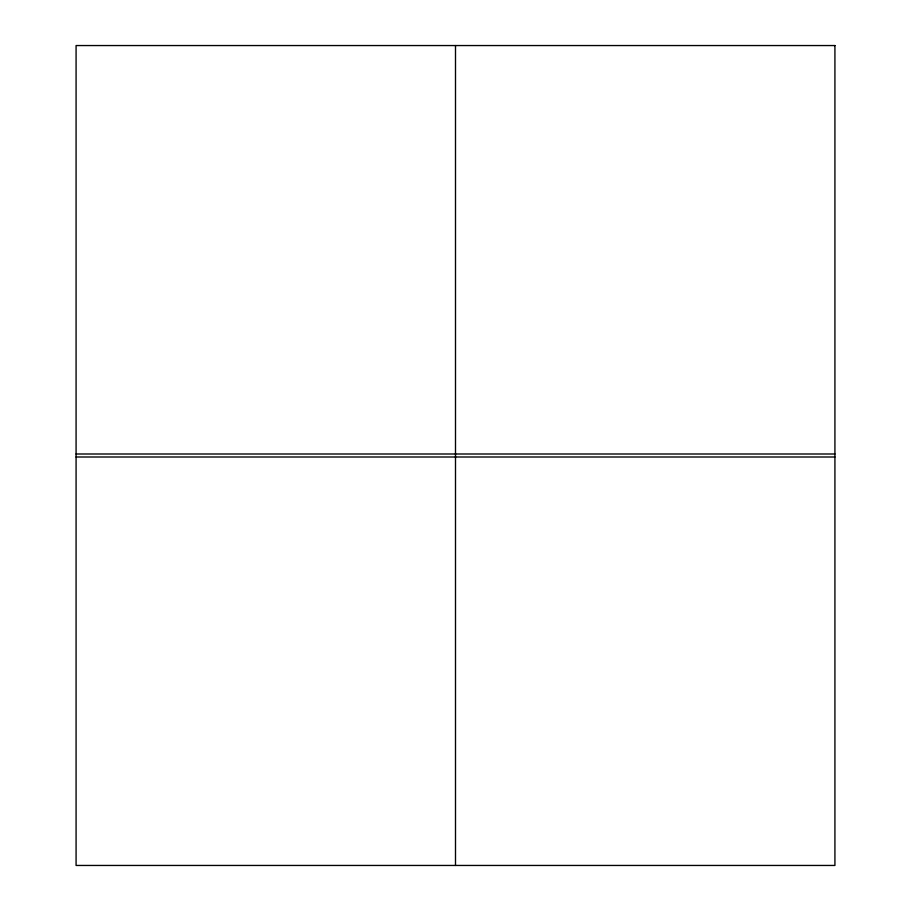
<?xml version="1.0" encoding="UTF-8"?>
<svg xmlns="http://www.w3.org/2000/svg" width="911" height="911" viewBox="0 0 911 911"><rect width="100%" height="100%" fill="white"/><g stroke="black" fill="none" stroke-linecap="round" stroke-linejoin="round"><path stroke-width="1.37" d="M76.08 453.997L834.92 453.997M76.08 457.003L834.92 457.003M455.5 45.55L455.5 865.45M834.92 45.55L76.08 45.55L76.08 865.45L834.92 865.45L834.92 45.55"/></g></svg>
